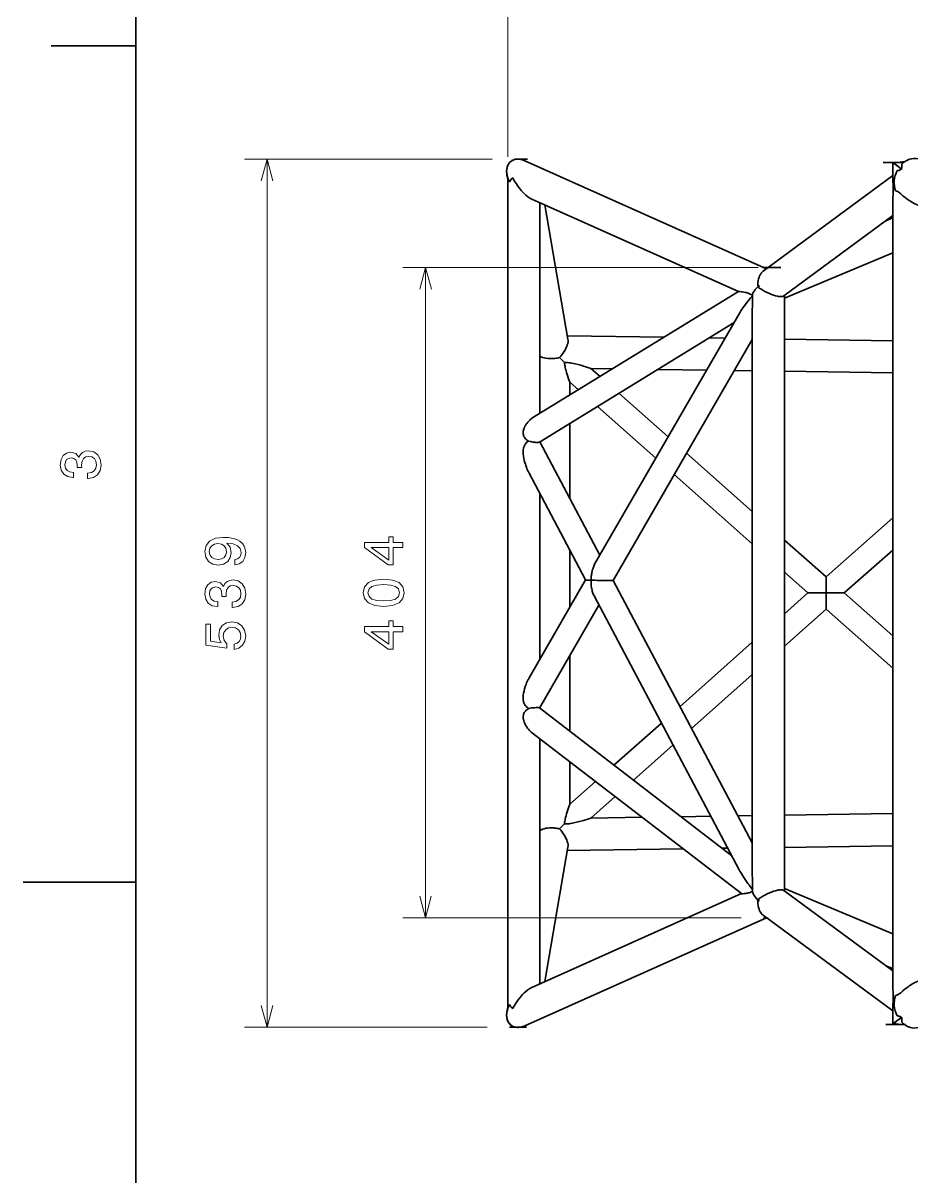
# Model space of a CAD drawing. Extents: x 0 to 420, y 0 to 297.
# Drawn here: x 0 to 78.9, y 122.4 to 224.7 of the extents above; entities that cross this region are included whole.
import ezdxf

# ---------------------------------------------------------------- set-up
doc = ezdxf.new("R2010")
doc.units = 0

msp = doc.modelspace()

# ---------------------------------------------------------------- linework, layer by layer
at = {"color": 7, "lineweight": 35}
for p, q in [((10, 287), (10, 10)), ((65.996368, 202.926422), (44.555939, 212.518188)), ((43.030865, 137.404343), (43.030865, 210.874069)), ((63.513912, 200.906967), (45.167721, 209.114471)), ((77.207291, 139.371887), (77.207291, 208.906525)), ((63.513809, 200.90712), (45.182056, 189.659866)), ((67.602287, 200.442001), (67.602287, 147.836411)), ((50.747032, 176.705399), (63.664127, 199.078201)), ((64.745148, 199.338028), (64.745148, 149.091415)), ((63.133995, 198.160049), (45.839596, 187.549271)), ((52.395748, 175.275314), (64.745148, 196.664886)), ((52.395817, 175.275421), (64.745148, 151.978912)), ((50.696392, 173.906097), (63.574215, 149.612564)), ((45.838516, 163.965561), (62.920372, 150.846008)), ((45.123531, 161.812744), (63.775352, 147.487427)), ((45.888008, 139.486176), (45.888008, 161.225616)), ((63.774551, 147.488052), (45.167686, 139.163925)), ((63.774551, 147.488052), (45.167686, 139.163925)), ((65.996368, 145.35199), (44.555939, 135.760239)), ((65.996368, 145.35199), (44.555939, 135.760223))]:
    msp.add_line(p, q, dxfattribs=at)
at = {"color": 7, "lineweight": 13}
for p, q in [((43.030865, 212.874069), (43.030865, 260.620422)), ((43.030865, 212.874069), (43.030865, 242.978455)), ((41.65255, 212.660782), (19.662876, 212.660782)), ((21.662876, 135.63382), (21.662876, 212.660782)), ((65.276505, 203.042435), (33.731163, 203.043671)), ((35.728931, 145.325241), (35.731163, 203.043594)), ((63.744034, 145.324142), (33.728931, 145.325317)), ((41.189312, 135.63382), (19.662876, 135.63382))]:
    msp.add_line(p, q, dxfattribs=at)
at = {"color": 7, "lineweight": 35, "ltscale": 0.1875}
msp.add_line((10, 222.699997), (2.5, 222.699997), dxfattribs=at)
at = {"color": 7, "lineweight": 35, "ltscale": 0.028271}
msp.add_line((43.65255, 212.660782), (44.783409, 212.660782), dxfattribs=at)
at = {"color": 7, "lineweight": 35, "ltscale": 0.044257}
msp.add_line((78.127609, 212.367966), (76.357346, 212.367966), dxfattribs=at)
at = {"color": 7, "lineweight": 35, "ltscale": 0.033184}
for p, q in [((77.207291, 210.961655), (77.207291, 212.289001)), ((77.207291, 137.316757), (77.207291, 135.98941))]:
    msp.add_line(p, q, dxfattribs=at)
at = {"color": 7, "lineweight": 35, "ltscale": 0.027233}
msp.add_line((78.298492, 212.445053), (77.218605, 212.30191), dxfattribs=at)
at = {"color": 7, "lineweight": 35, "ltscale": 0.010814}
msp.add_line((43.034527, 210.852875), (42.961006, 211.27916), dxfattribs=at)
at = {"color": 7, "lineweight": 35, "ltscale": 0.3573}
for p, q in [((77.207291, 211.193909), (65.704826, 202.711288)), ((77.207291, 137.084503), (65.704826, 145.567123))]:
    msp.add_line(p, q, dxfattribs=at)
at = {"color": 7, "lineweight": 35, "ltscale": 0.467481}
msp.add_line((45.888008, 190.092987), (45.888008, 208.792236), dxfattribs=at)
at = {"color": 7, "lineweight": 35, "ltscale": 0.302573}
for p, q in [((48.379704, 196.670898), (46.32275, 208.597748)), ((48.379704, 151.607513), (46.32275, 139.680679)), ((46.32275, 139.680679), (48.379704, 151.607513))]:
    msp.add_line(p, q, dxfattribs=at)
at = {"color": 7, "lineweight": 35, "ltscale": 0.300281}
for p, q in [((77.207291, 207.64386), (67.540421, 200.514923)), ((77.207291, 140.634552), (67.540421, 147.763489))]:
    msp.add_line(p, q, dxfattribs=at)
at = {"color": 7, "lineweight": 35, "ltscale": 0.016589}
msp.add_line((76.595207, 207.192474), (77.207306, 207.448654), dxfattribs=at)
at = {"color": 7, "lineweight": 35, "ltscale": 0.260309}
for p, q in [((67.602287, 200.331314), (77.207306, 204.351364)), ((67.602287, 147.947098), (77.207306, 143.927048))]:
    msp.add_line(p, q, dxfattribs=at)
at = {"color": 7, "lineweight": 35, "ltscale": 0.040965}
msp.add_line((65.637901, 203.042374), (67.276505, 203.042358), dxfattribs=at)
at = {"color": 7, "lineweight": 35, "ltscale": 4e-06}
msp.add_line((63.513878, 200.906982), (63.513809, 200.90712), dxfattribs=at)
at = {"color": 7, "lineweight": 35, "ltscale": 0.003321}
for p, q in [((65.222443, 201.423691), (65.354034, 201.441864)), ((65.222443, 146.854721), (65.354034, 146.836548))]:
    msp.add_line(p, q, dxfattribs=at)
at = {"color": 7, "lineweight": 35, "ltscale": 0.001264}
msp.add_line((64.746964, 200.569305), (64.746262, 200.518753), dxfattribs=at)
at = {"color": 7, "lineweight": 35, "ltscale": 0.214334}
msp.add_line((48.326691, 196.978271), (56.899063, 196.848724), dxfattribs=at)
at = {"color": 7, "lineweight": 35, "ltscale": 0.035789}
msp.add_line((60.898155, 196.788269), (62.329552, 196.766647), dxfattribs=at)
at = {"color": 7, "lineweight": 35, "ltscale": 0.240152}
for p, q in [((67.602325, 196.686951), (77.207321, 196.541794)), ((67.602325, 193.829483), (77.207321, 193.684311)), ((67.602325, 154.448929), (77.207321, 154.594101)), ((67.602325, 151.591461), (77.207321, 151.736618))]:
    msp.add_line(p, q, dxfattribs=at)
at = {"color": 7, "lineweight": 35, "ltscale": 0.015443}
for p, q in [((47.636158, 195.044067), (48.069645, 194.603973)), ((48.069645, 194.603973), (47.636158, 195.044067))]:
    msp.add_line(p, q, dxfattribs=at)
at = {"color": 7, "lineweight": 35, "ltscale": 0.048703}
msp.add_line((50.405792, 194.089386), (52.353687, 194.059952), dxfattribs=at)
at = {"color": 7, "lineweight": 35, "ltscale": 0.027278}
msp.add_line((51.222652, 193.365997), (50.405792, 194.089386), dxfattribs=at)
at = {"color": 7, "lineweight": 35, "ltscale": 0.108545}
msp.add_line((56.352745, 193.999512), (60.694054, 193.933899), dxfattribs=at)
at = {"color": 7, "lineweight": 35, "ltscale": 0.039959}
msp.add_line((63.147003, 193.89682), (64.745186, 193.872665), dxfattribs=at)
at = {"color": 7, "lineweight": 35, "ltscale": 0.028649}
msp.add_line((48.548859, 192.871506), (48.548859, 191.72554), dxfattribs=at)
at = {"color": 7, "lineweight": 35, "ltscale": 0.025527}
msp.add_line((49.313297, 192.19455), (48.548859, 192.871506), dxfattribs=at)
at = {"color": 7, "lineweight": 35, "ltscale": 0.146036}
msp.add_line((57.27277, 188.008148), (52.899654, 191.88089), dxfattribs=at)
at = {"color": 7, "lineweight": 35, "ltscale": 0.17328}
msp.add_line((56.179264, 186.114182), (50.990299, 190.709427), dxfattribs=at)
at = {"color": 7, "lineweight": 35, "ltscale": 0.166972}
msp.add_line((48.548859, 189.211502), (48.548859, 182.532608), dxfattribs=at)
at = {"color": 7, "lineweight": 35, "ltscale": 0.284725}
msp.add_line((45.8773, 187.572388), (51.211422, 177.50975), dxfattribs=at)
at = {"color": 7, "lineweight": 35, "ltscale": 0.00067}
msp.add_line((45.888008, 187.55217), (45.888008, 187.578964), dxfattribs=at)
at = {"color": 7, "lineweight": 35, "ltscale": 0.194859}
msp.add_line((64.745186, 181.390762), (58.910011, 186.558243), dxfattribs=at)
at = {"color": 7, "lineweight": 35, "ltscale": 0.268311}
msp.add_line((44.920441, 184.8022), (49.947052, 175.319656), dxfattribs=at)
at = {"color": 7, "lineweight": 35, "ltscale": 0.231375}
msp.add_line((64.745186, 178.528427), (57.816544, 184.664276), dxfattribs=at)
at = {"color": 7, "lineweight": 35, "ltscale": 0.367163}
msp.add_line((45.888008, 168.290405), (45.888008, 182.976929), dxfattribs=at)
at = {"color": 7, "lineweight": 35, "ltscale": 0.197354}
msp.add_line((71.291466, 175.593521), (77.207321, 180.820404), dxfattribs=at)
at = {"color": 7, "lineweight": 35, "ltscale": 0.123195}
msp.add_line((71.291466, 175.593521), (67.602325, 178.86055), dxfattribs=at)
at = {"color": 7, "lineweight": 35, "ltscale": 0.126473}
msp.add_line((48.548859, 177.957367), (48.548859, 172.898453), dxfattribs=at)
at = {"color": 7, "lineweight": 35, "ltscale": 0.143433}
msp.add_line((72.907784, 174.162155), (77.207321, 177.960953), dxfattribs=at)
at = {"color": 7, "lineweight": 35, "ltscale": 0.250615}
msp.add_line((49.947086, 175.319901), (44.934219, 166.638657), dxfattribs=at)
at = {"color": 7, "lineweight": 35, "ltscale": 6e-06}
msp.add_line((49.947086, 175.319641), (49.947086, 175.319901), dxfattribs=at)
at = {"color": 7, "lineweight": 35, "ltscale": 0.000467}
msp.add_line((51.161793, 175.280884), (51.18045, 175.280548), dxfattribs=at)
at = {"color": 7, "lineweight": 35, "ltscale": 0.069234}
msp.add_line((69.675568, 174.162186), (67.602325, 175.998215), dxfattribs=at)
at = {"color": 7, "lineweight": 35, "ltscale": 0.035761}
msp.add_line((71.290642, 174.163086), (71.291466, 175.593521), dxfattribs=at)
at = {"color": 7, "lineweight": 35, "ltscale": 0.069302}
msp.add_line((69.675568, 174.162186), (67.602325, 172.322067), dxfattribs=at)
at = {"color": 7, "lineweight": 35, "ltscale": 0.040377}
msp.add_line((71.290642, 174.163086), (69.675568, 174.162186), dxfattribs=at)
at = {"color": 7, "lineweight": 35, "ltscale": 0.040429}
msp.add_line((71.290642, 174.163086), (72.907784, 174.162155), dxfattribs=at)
at = {"color": 7, "lineweight": 35, "ltscale": 0.035797}
msp.add_line((71.290642, 174.163086), (71.291451, 172.731216), dxfattribs=at)
at = {"color": 7, "lineweight": 35, "ltscale": 0.143578}
msp.add_line((77.207321, 170.354584), (72.907784, 174.162155), dxfattribs=at)
at = {"color": 7, "lineweight": 35, "ltscale": 0.263691}
msp.add_line((51.131344, 173.085571), (45.856964, 163.951385), dxfattribs=at)
at = {"color": 7, "lineweight": 35, "ltscale": 0.123315}
msp.add_line((71.291451, 172.731216), (67.602325, 169.456924), dxfattribs=at)
at = {"color": 7, "lineweight": 35, "ltscale": 0.197554}
msp.add_line((77.207321, 167.492249), (71.291451, 172.731216), dxfattribs=at)
at = {"color": 7, "lineweight": 35, "ltscale": 0.214577}
msp.add_line((64.745186, 169.786209), (58.325855, 164.08873), dxfattribs=at)
at = {"color": 7, "lineweight": 35, "ltscale": 0.168232}
msp.add_line((48.548859, 168.613205), (48.548859, 161.883926), dxfattribs=at)
at = {"color": 7, "lineweight": 35, "ltscale": 0.180052}
msp.add_line((64.745186, 166.921066), (59.358707, 162.140289), dxfattribs=at)
at = {"color": 7, "lineweight": 35, "ltscale": 0.00194}
msp.add_line((45.888008, 163.927551), (45.888008, 164.005157), dxfattribs=at)
at = {"color": 7, "lineweight": 35, "ltscale": 0.140993}
msp.add_line((56.67651, 162.624863), (52.458527, 158.881165), dxfattribs=at)
at = {"color": 7, "lineweight": 35, "ltscale": 0.117671}
msp.add_line((57.709366, 160.676422), (54.189102, 157.552002), dxfattribs=at)
at = {"color": 7, "lineweight": 35, "ltscale": 0.094271}
msp.add_line((48.548859, 159.181992), (48.548859, 155.411133), dxfattribs=at)
at = {"color": 7, "lineweight": 35, "ltscale": 0.076134}
msp.add_line((50.826519, 157.432663), (48.548859, 155.411133), dxfattribs=at)
at = {"color": 7, "lineweight": 35, "ltscale": 0.072106}
msp.add_line((52.557091, 156.103516), (50.399967, 154.188934), dxfattribs=at)
at = {"color": 7, "lineweight": 35, "ltscale": 0.015438}
msp.add_line((48.069508, 153.674286), (47.636158, 153.234344), dxfattribs=at)
msp.add_line((48.069508, 153.674286), (47.636158, 153.234344), dxfattribs=at)
at = {"color": 7, "lineweight": 35, "ltscale": 0.114018}
msp.add_line((50.399967, 154.188934), (54.960167, 154.257858), dxfattribs=at)
at = {"color": 7, "lineweight": 35, "ltscale": 0.066324}
msp.add_line((58.410255, 154.309998), (61.062916, 154.350098), dxfattribs=at)
at = {"color": 7, "lineweight": 35, "ltscale": 0.031909}
msp.add_line((63.468956, 154.386459), (64.745186, 154.405746), dxfattribs=at)
at = {"color": 7, "lineweight": 35, "ltscale": 0.257083}
msp.add_line((48.326691, 151.30014), (58.608849, 151.455536), dxfattribs=at)
at = {"color": 7, "lineweight": 35, "ltscale": 0.012668}
msp.add_line((62.058937, 151.507675), (62.565601, 151.515335), dxfattribs=at)
at = {"color": 7, "lineweight": 35, "ltscale": 0.25}
msp.add_line((10, 148.5), (0, 148.5), dxfattribs=at)
at = {"color": 7, "lineweight": 35, "ltscale": 0.004272}
msp.add_line((64.748878, 147.69249), (64.746544, 147.863358), dxfattribs=at)
at = {"color": 7, "lineweight": 35, "ltscale": 0.009796}
msp.add_line((65.744034, 145.324066), (66.13588, 145.324051), dxfattribs=at)
at = {"color": 7, "lineweight": 35, "ltscale": 0.016587}
msp.add_line((76.595284, 141.085907), (77.207306, 140.829758), dxfattribs=at)
at = {"color": 7, "lineweight": 35, "ltscale": 0.010816}
for p, q in [((43.034527, 137.425583), (42.961006, 136.999252)), ((42.961006, 136.999252), (43.034527, 137.425583))]:
    msp.add_line(p, q, dxfattribs=at)
at = {"color": 7, "lineweight": 35, "ltscale": 0.037792}
msp.add_line((43.189312, 135.63382), (44.700996, 135.63382), dxfattribs=at)
at = {"color": 7, "lineweight": 35, "ltscale": 0.044256}
msp.add_line((78.355171, 135.861786), (76.584923, 135.861786), dxfattribs=at)
at = {"color": 7, "lineweight": 35, "ltscale": 0.027244}
msp.add_line((78.298912, 135.833298), (77.218605, 135.976501), dxfattribs=at)
at = {"color": 7, "lineweight": 13}
for points in [[(22.180523, 210.728928), (21.662876, 212.660782), (21.145262, 210.728928)], [(36.248741, 201.11171), (35.731163, 203.043594), (35.213448, 201.111755)], [(35.211353, 147.257111), (35.728931, 145.325241), (36.246651, 147.257065)], [(21.145262, 137.565674), (21.662876, 135.63382), (22.180523, 137.565674)]]:
    msp.add_lwpolyline(points, dxfattribs=at)
at = {"color": 7, "lineweight": 35}
for points in [[(78.004166, 212.202377), (78.014, 212.171494), (78.020622, 212.138199), (78.02446, 212.102661), (78.025925, 212.06517), (78.02446, 212.004135), (78.021515, 211.961609), (78.012306, 211.87291), (77.998756, 211.768753)], [(43.46983, 210.996353), (43.403458, 210.927048), (43.319366, 210.831863), (43.243614, 210.736221), (43.177349, 210.64093)], [(43.46983, 210.996353), (43.519073, 210.904663), (43.628799, 210.713303), (43.666328, 210.651474), (43.793209, 210.453934), (43.929195, 210.259521), (44.074249, 210.069077), (44.150249, 209.975677), (44.228584, 209.883743), (44.341656, 209.758499), (44.459435, 209.637207)], [(77.207291, 210.961655), (77.211159, 210.861252), (77.217194, 210.788727), (77.233566, 210.631241), (77.252419, 210.426224), (77.259064, 210.314575), (77.262726, 210.201035), (77.263374, 210.086777), (77.261299, 209.972748), (77.255211, 209.822052), (77.236725, 209.525909), (77.218346, 209.244263), (77.211632, 209.107315), (77.207291, 208.906525)], [(77.598923, 211.636459), (77.641701, 211.63884), (77.685875, 211.645752), (77.746368, 211.661072), (77.808067, 211.682144), (77.870476, 211.707657), (77.934288, 211.736893), (77.998756, 211.768753)], [(77.454605, 209.835098), (77.482574, 209.833511), (77.511589, 209.828812), (77.546066, 209.819641), (77.581398, 209.806763), (77.64901, 209.774063), (77.693771, 209.747742), (77.738907, 209.718307), (77.799522, 209.675262), (77.921822, 209.580307), (78.12114, 209.416107), (78.328194, 209.247223), (78.454796, 209.148438), (78.585098, 209.051636), (78.684006, 208.981903), (78.785011, 208.914291), (78.906349, 208.838135), (79.030426, 208.766296), (79.172478, 208.691956), (79.31752, 208.62529), (79.464806, 208.567825), (79.559532, 208.536743), (79.654396, 208.510559)], [(64.746964, 200.569305), (64.644279, 200.632385), (64.543037, 200.68576), (64.444016, 200.72995), (64.36171, 200.7612), (64.281319, 200.787521), (64.202911, 200.809631), (64.12674, 200.828171), (63.981617, 200.856705), (63.852779, 200.8759), (63.77319, 200.885361), (63.634621, 200.898193), (63.532501, 200.905319), (63.514366, 200.906845), (63.513878, 200.906982)], [(65.280167, 201.282059), (65.36425, 201.221573), (65.491524, 201.135864), (65.672745, 201.02417), (65.863594, 200.917557), (66.061905, 200.817337), (66.265373, 200.724991), (66.449318, 200.650635), (66.633507, 200.585327), (66.814903, 200.530945), (66.974113, 200.492859), (67.053848, 200.477875), (67.130714, 200.466553), (67.198692, 200.459595), (67.263107, 200.456192), (67.349991, 200.458038), (67.426262, 200.468369), (67.460411, 200.476944), (67.491203, 200.487778), (67.51754, 200.500336), (67.540421, 200.514923)], [(64.746262, 200.519531), (64.74968, 199.969345), (64.746262, 199.571762), (64.745148, 199.338028)], [(48.069683, 194.603928), (48.080006, 194.493561), (48.095177, 194.384048), (48.114742, 194.273148), (48.137589, 194.163452), (48.170616, 194.02507), (48.20689, 193.888855), (48.257496, 193.715454), (48.310894, 193.545883), (48.373951, 193.357071), (48.436344, 193.17865), (48.548859, 192.871506)], [(50.405792, 194.089386), (49.975513, 194.22699), (49.749474, 194.295761), (49.514854, 194.363708), (49.269249, 194.430115), (49.018829, 194.491196), (48.874577, 194.522491), (48.728897, 194.550476), (48.605221, 194.57077), (48.480675, 194.587387), (48.343571, 194.600296), (48.205948, 194.606354)], [(44.504356, 187.987061), (44.469864, 188.052521), (44.441788, 188.120941), (44.420616, 188.191803), (44.405621, 188.271484), (44.399063, 188.35231), (44.400494, 188.433411), (44.409107, 188.514069), (44.419258, 188.571259), (44.432335, 188.627884), (44.466412, 188.739197), (44.509415, 188.84758), (44.559917, 188.952713), (44.596573, 189.019913), (44.635738, 189.085526), (44.678429, 189.151367), (44.723419, 189.215439), (44.804268, 189.319275), (44.891075, 189.417252), (44.983536, 189.508179), (45.034981, 189.553146), (45.087852, 189.595261), (45.134518, 189.628937), (45.182056, 189.659866)], [(44.701973, 187.501938), (44.646271, 187.443542), (44.595772, 187.380447), (44.551022, 187.313049), (44.512901, 187.243011), (44.48085, 187.169968), (44.454727, 187.094574), (44.438824, 187.036865), (44.425919, 186.978424), (44.40876, 186.865646), (44.400249, 186.751694), (44.399029, 186.637283), (44.402203, 186.551514), (44.408375, 186.465988), (44.428535, 186.296005), (44.461285, 186.107269), (44.502892, 185.920319), (44.552105, 185.735199), (44.593468, 185.597748), (44.638531, 185.461487), (44.687115, 185.326508), (44.739326, 185.193024), (44.825157, 184.995071), (44.87151, 184.897888), (44.920441, 184.8022)], [(44.504356, 187.987061), (44.551373, 187.915497), (44.604977, 187.848633), (44.664059, 187.786545), (44.710762, 187.743607), (44.759449, 187.703339), (44.810963, 187.664871), (44.863873, 187.62912)], [(45.83963, 187.549271), (45.815914, 187.538361), (45.784004, 187.529785), (45.744102, 187.523743), (45.696846, 187.520279), (45.584087, 187.520981), (45.504845, 187.526047), (45.42107, 187.534149), (45.245918, 187.557556), (45.054581, 187.590485), (44.863766, 187.629181)], [(50.429195, 175.297592), (50.432232, 175.404633), (50.444332, 175.595123), (50.466862, 175.794922), (50.481998, 175.893967), (50.499821, 175.992294), (50.527969, 176.121979), (50.561382, 176.249649), (50.600479, 176.374634)], [(50.429195, 175.297592), (50.276817, 175.302261), (50.069752, 175.310181), (49.998287, 175.314011), (49.956017, 175.317566), (49.949459, 175.318665), (49.947716, 175.319199), (49.947193, 175.319504), (49.947086, 175.319641)], [(50.429195, 175.297592), (50.430695, 175.108582), (50.435055, 175.007126), (50.450855, 174.811417), (50.4767, 174.617859), (50.493858, 174.520966), (50.513878, 174.425064), (50.536339, 174.332809), (50.561871, 174.241974)], [(52.395748, 175.275314), (52.395367, 175.275024), (52.393448, 175.274445), (52.37775, 175.272888), (52.24316, 175.27005), (51.848663, 175.271286), (51.18045, 175.280548)], [(44.6898, 164.072708), (44.653038, 164.110382), (44.618439, 164.150101), (44.586945, 164.190781), (44.557823, 164.233231), (44.531212, 164.277283), (44.507183, 164.322845), (44.485279, 164.370865), (44.466095, 164.42009), (44.441437, 164.498901), (44.422955, 164.579453), (44.410084, 164.661118), (44.40377, 164.722809), (44.400074, 164.784668), (44.398678, 164.857285), (44.400215, 164.929916), (44.405376, 165.016052), (44.413746, 165.101929), (44.436382, 165.259216), (44.455353, 165.360474), (44.477257, 165.46109), (44.528877, 165.660294), (44.589703, 165.856857), (44.658966, 166.050735), (44.70961, 166.178024), (44.763912, 166.303665), (44.845074, 166.473602), (44.888565, 166.556824), (44.934219, 166.638657)], [(44.889229, 163.921295), (44.801651, 163.864502), (44.718155, 163.800217), (44.640411, 163.728287), (44.604317, 163.689423), (44.570381, 163.648621), (44.541988, 163.610382)], [(44.889191, 163.92128), (45.145576, 163.957504), (45.272736, 163.972305), (45.3969, 163.984131), (45.562252, 163.994247), (45.636368, 163.995605), (45.701763, 163.99408), (45.751251, 163.990158), (45.791012, 163.983841), (45.819576, 163.975632), (45.838516, 163.965546)], [(44.541988, 163.610382), (44.501461, 163.546646), (44.46711, 163.479416), (44.439522, 163.409134), (44.417686, 163.330307), (44.404259, 163.249619), (44.398853, 163.167969), (44.400841, 163.086166), (44.406631, 163.025879), (44.415665, 162.965973), (44.428673, 162.902023), (44.444786, 162.838791), (44.48336, 162.71907), (44.510357, 162.649445), (44.54007, 162.580963), (44.575054, 162.507965), (44.612686, 162.43634), (44.691891, 162.302734), (44.779503, 162.174881), (44.863628, 162.067459), (44.953819, 161.966446), (45.001217, 161.918854), (45.050079, 161.873581), (45.123531, 161.812744)], [(48.069542, 153.674332), (48.079796, 153.785141), (48.094933, 153.895081), (48.114395, 154.005966), (48.137203, 154.115646), (48.170231, 154.254578), (48.206608, 154.391342), (48.257145, 154.56485), (48.310474, 154.734512), (48.373566, 154.923782), (48.436066, 155.102692), (48.548859, 155.411133)], [(50.399967, 154.188934), (50.147526, 154.107162), (49.746368, 153.983093), (49.508892, 153.914215), (49.265656, 153.848358), (49.014053, 153.786896), (48.886539, 153.759048), (48.758121, 153.733765), (48.575016, 153.703598), (48.482697, 153.691544), (48.389923, 153.681976), (48.296803, 153.675308), (48.203472, 153.672028)], [(64.746544, 147.863373), (64.74958, 148.436172), (64.746231, 148.848404), (64.745148, 149.091415)], [(64.748878, 147.69249), (64.650665, 147.640518), (64.554436, 147.598511), (64.461075, 147.56546), (64.393448, 147.545761), (64.328049, 147.529755), (64.248703, 147.513901), (64.172989, 147.50206), (64.033585, 147.487579), (63.914093, 147.482071), (63.84671, 147.481964), (63.797638, 147.484024), (63.779083, 147.486206), (63.776119, 147.487015), (63.775352, 147.487427)], [(65.280167, 146.996353), (65.36425, 147.056839), (65.491524, 147.142548), (65.672745, 147.254242), (65.863594, 147.360855), (66.061905, 147.461075), (66.265373, 147.553421), (66.449318, 147.627777), (66.633507, 147.693085), (66.814903, 147.747467), (66.974113, 147.785553), (67.053848, 147.800537), (67.130714, 147.811859), (67.198692, 147.818817), (67.263107, 147.82222), (67.349991, 147.820374), (67.426262, 147.810043), (67.460411, 147.801468), (67.491203, 147.790634), (67.51754, 147.778076), (67.540421, 147.763489)], [(77.207291, 137.316757), (77.211159, 137.41716), (77.217194, 137.489685), (77.233566, 137.647171), (77.252419, 137.852188), (77.259064, 137.963837), (77.262726, 138.077377), (77.263374, 138.191635), (77.261299, 138.305664), (77.255211, 138.45636), (77.236725, 138.752502), (77.218346, 139.034149), (77.211632, 139.171097), (77.207291, 139.371887)], [(77.452423, 138.443314), (77.48027, 138.444901), (77.509186, 138.4496), (77.543541, 138.458755), (77.578781, 138.471649), (77.646164, 138.504349), (77.690788, 138.530655), (77.735786, 138.560074), (77.796188, 138.603134), (77.918121, 138.698074), (78.116852, 138.862244), (78.323326, 139.031143), (78.449753, 139.130066), (78.579903, 139.22702), (78.678429, 139.296692), (78.779045, 139.364273), (78.900124, 139.440521), (79.023972, 139.512497), (79.165787, 139.587021), (79.310646, 139.653931), (79.457779, 139.71167), (79.552345, 139.74295), (79.647087, 139.769348)], [(43.46983, 137.282059), (43.521168, 137.377731), (43.630856, 137.568497), (43.713097, 137.701736), (43.835098, 137.886154), (43.96505, 138.067535), (44.102989, 138.245178), (44.249195, 138.418137), (44.352364, 138.531326), (44.459435, 138.641205)], [(43.46983, 137.282059), (43.403458, 137.351364), (43.319366, 137.446533), (43.243614, 137.542191), (43.177349, 137.637482)], [(77.597687, 136.641953), (77.640533, 136.639557), (77.684761, 136.632629), (77.745354, 136.617233), (77.807159, 136.596085), (77.869675, 136.570511), (77.933624, 136.541199), (77.998238, 136.509262)], [(78.004074, 136.075806), (78.013908, 136.106705), (78.020523, 136.14006), (78.024338, 136.175629), (78.025772, 136.213165), (78.024216, 136.274124), (78.021217, 136.316589), (78.011925, 136.405136), (77.998238, 136.509262)]]:
    msp.add_lwpolyline(points, dxfattribs=at)
at = {"color": 7, "lineweight": 13}
for points in [[(5.73379, 184.329117), (5.769093, 184.329117), (6.253242, 184.409805), (6.616354, 184.646835), (6.848343, 185.020035), (6.934078, 185.514282), (6.848343, 186.038773), (6.626441, 186.432144), (6.273415, 186.684311), (5.819525, 186.775085), (5.521974, 186.734741), (5.279899, 186.623795), (5.0933, 186.44223), (4.957133, 186.20015), (4.684798, 186.527969), (4.251081, 186.643967), (3.857709, 186.568314), (3.560158, 186.351456), (3.373559, 185.998428), (3.307997, 185.514282), (3.388689, 185.060394), (3.610591, 184.712402), (3.963617, 184.485458), (4.432637, 184.409805), (4.46794, 184.409805), (4.46794, 184.858658), (4.145173, 184.899002), (3.913184, 185.030121), (3.771974, 185.241943), (3.721542, 185.53949), (3.761888, 185.801743), (3.867795, 185.993378), (4.039265, 186.109375), (4.271254, 186.15477), (4.518372, 186.109375), (4.684798, 185.988342), (4.785663, 185.77652), (4.815922, 185.489059), (4.810879, 185.292374), (5.209294, 185.292374), (5.199208, 185.53949), (5.244596, 185.857224), (5.365634, 186.094254), (5.56232, 186.235458), (5.819525, 186.285889), (6.112032, 186.230423), (6.328891, 186.084167), (6.465058, 185.852173), (6.510447, 185.54454), (6.460014, 185.226807), (6.308718, 184.994827), (6.066643, 184.848572), (5.73379, 184.793091)], [(18.795444, 176.672943), (19.193846, 176.748596), (19.501499, 176.965454), (19.69315, 177.308395), (19.763741, 177.762283), (19.728445, 178.059845), (19.637659, 178.327133), (19.481304, 178.554077), (19.259415, 178.745712), (18.982037, 178.897018), (18.63909, 179.007965), (18.245743, 179.073532), (17.791851, 179.09874), (17.08074, 179.013), (16.561277, 178.765884), (16.248604, 178.372513), (16.137659, 177.832886), (16.228445, 177.338654), (16.470528, 176.965454), (16.843714, 176.723389), (17.312742, 176.642685), (17.796873, 176.723389), (18.165037, 176.960419), (18.397041, 177.313446), (18.472691, 177.762283), (18.376846, 178.236343), (18.084332, 178.594421), (18.644146, 178.513733), (19.042549, 178.352341), (19.279575, 178.105225), (19.355223, 177.767334), (19.319927, 177.505081), (19.208982, 177.313446), (19.032469, 177.187363), (18.795444, 177.136932)], [(17.307686, 177.131882), (16.995012, 177.182312), (16.747906, 177.323532), (16.591551, 177.545425), (16.536062, 177.832886), (16.591551, 178.130447), (16.747906, 178.357391), (16.989954, 178.498596), (17.302628, 178.554077), (17.620359, 178.498596), (17.857386, 178.357391), (18.00366, 178.125397), (18.054092, 177.817764), (18.00366, 177.54039), (17.857386, 177.323532), (17.625418, 177.182312)], [(33.730186, 178.197891), (33.730221, 178.651779), (32.862755, 178.65181), (32.862789, 179.151093), (32.459332, 179.151108), (32.459297, 178.651825), (30.305872, 178.651917), (30.305836, 178.192978), (32.418873, 176.65976), (32.862686, 176.659744), (32.862755, 178.197922)], [(32.459263, 177.083389), (30.890867, 178.197998), (32.459297, 178.197937)], [(18.56344, 172.876404), (18.59877, 172.876404), (19.082901, 172.957108), (19.446009, 173.194138), (19.678013, 173.567337), (19.763741, 174.061569), (19.678013, 174.58606), (19.456089, 174.979431), (19.103062, 175.231598), (18.649204, 175.322372), (18.351631, 175.282028), (18.109549, 175.171082), (17.922955, 174.989517), (17.786795, 174.747452), (17.514473, 175.075256), (17.08074, 175.191254), (16.687359, 175.115601), (16.389822, 174.898743), (16.203228, 174.545715), (16.137659, 174.061569), (16.218365, 173.607681), (16.440254, 173.259689), (16.793282, 173.032745), (17.26231, 172.957108), (17.297606, 172.957108), (17.297606, 173.405945), (16.974852, 173.446289), (16.742849, 173.577423), (16.601631, 173.78923), (16.551199, 174.086777), (16.591551, 174.34903), (16.697474, 174.54068), (16.868931, 174.656662), (17.100899, 174.702057), (17.348038, 174.656662), (17.514473, 174.535629), (17.615337, 174.323822), (17.645576, 174.036346), (17.640554, 173.839661), (18.038956, 173.839661), (18.028877, 174.086777), (18.074253, 174.40451), (18.195311, 174.641541), (18.391983, 174.782745), (18.649204, 174.833176), (18.941685, 174.77771), (19.15855, 174.631454), (19.294712, 174.39946), (19.340122, 174.091827), (19.289688, 173.774109), (19.138391, 173.542114), (18.896309, 173.395859), (18.56344, 173.340393)], [(32.020332, 172.969147), (32.812115, 173.044754), (33.376987, 173.281769), (33.719933, 173.659988), (33.830914, 174.184494), (33.719967, 174.703949), (33.377056, 175.082199), (32.812218, 175.314209), (32.020435, 175.394928), (31.233675, 175.31427), (30.921001, 175.21846), (30.663782, 175.082306), (30.320833, 174.704071), (30.204832, 174.184631), (30.320799, 173.660126), (30.66877, 173.281876), (31.233606, 173.044815)], [(32.020367, 173.453293), (31.41012, 173.493652), (30.971363, 173.619751), (30.71418, 173.84671), (30.623394, 174.184616), (30.714214, 174.517456), (30.971399, 174.7444), (31.410189, 174.870453), (32.020401, 174.910782), (32.63567, 174.870407), (33.074425, 174.744308), (33.331646, 174.517365), (33.417374, 174.184509), (33.331612, 173.846603), (33.07439, 173.619675), (32.635635, 173.493607)], [(18.750069, 169.160553), (19.163609, 169.271515), (19.486362, 169.518631), (19.688091, 169.881744), (19.763741, 170.345718), (19.672955, 170.855087), (19.42585, 171.253494), (19.032469, 171.505661), (18.528145, 171.601486), (18.059116, 171.515747), (17.690987, 171.273666), (17.453926, 170.895432), (17.368198, 170.406235), (17.428709, 170.028), (17.595144, 169.735489), (16.652063, 169.876694), (16.652063, 171.409836), (16.238523, 171.409836), (16.238523, 169.538803), (18.094446, 169.261429), (18.094446, 169.664886), (17.857386, 169.957382), (17.771658, 170.330582), (17.827147, 170.653351), (17.988523, 170.900467), (18.23563, 171.056808), (18.55336, 171.112289), (18.871092, 171.056808), (19.118198, 170.895432), (19.274551, 170.648315), (19.330008, 170.330582), (19.294712, 170.063293), (19.178709, 169.856522), (18.997173, 169.705231), (18.750069, 169.629578)], [(33.729908, 170.725845), (33.729942, 171.179733), (32.862476, 171.179764), (32.862511, 171.679047), (32.459053, 171.679062), (32.459019, 171.179779), (30.305592, 171.179871), (30.305557, 170.720932), (32.418594, 169.187714), (32.862408, 169.187698), (32.862476, 170.725876)], [(32.458981, 169.611343), (30.890589, 170.725952), (32.459019, 170.725891)]]:
    msp.add_lwpolyline(points, close=True, dxfattribs=at)
at = {"color": 7, "lineweight": 35}
for centre, radius, start, end in [((43.84856, 210.960281), 1.71086, 65.580635, 78.962594), ((67.658478, 201.456146), 2.43621, 174.204876, 180.76331), ((73.589195, 197.528091), 9.117693, 154.581278, 155.686854), ((79.553116, 187.794815), 19.52334, 139.324862, 140.229699), ((67.264259, 200.433884), 0.33825, 1.377224, 19.432559), ((44.599678, 197.728806), 4.053123, 318.518106, 327.551516), ((46.879044, 198.386078), 3.427482, 274.036141, 275.749002), ((46.899166, 198.230942), 3.271076, 275.67081, 283.021719), ((48.173092, 192.606522), 2.000089, 89.05926, 92.963956), ((45.432301, 186.739334), 1.055928, 122.575504, 133.761728), ((52.437428, 247.506958), 72.237296, 268.406965, 268.98816), ((45.436592, 164.84996), 1.077936, 226.144534, 239.483703), ((48.170757, 155.670288), 1.998516, 267.09699, 270.938349), ((46.879044, 149.892334), 3.427482, 84.250998, 85.963859), ((46.879044, 149.892334), 3.427482, 84.250998, 85.963859), ((46.899166, 150.04747), 3.271076, 76.978281, 84.32919), ((46.899166, 150.047455), 3.271088, 76.978295, 84.329183), ((44.599678, 150.549606), 4.053123, 32.448484, 41.481894), ((44.599678, 150.549606), 4.053123, 32.448484, 41.481894), ((83.380905, 162.025497), 23.405232, 215.62562, 217.234867), ((67.264259, 147.844528), 0.33825, 340.567444, 358.622776), ((67.658478, 146.822266), 2.43621, 179.23669, 185.795124), ((73.589195, 150.75032), 9.117693, 204.313146, 205.418722), ((43.84856, 137.31813), 1.71086, 281.037406, 294.419365), ((43.84856, 137.31813), 1.71086, 281.037406, 294.419365)]:
    msp.add_arc(centre, radius, start, end, dxfattribs=at)
for centre, major_axis, ratio, start_param, end_param in [((44.459435, 210.996353), (1.142853, -1.471176), 0.686319, 2.2310829942, 4.4374250495), ((44.4594, 210.996368), (1.142853, -1.471146), 0.686325, 2.4813022024, 4.0521182589), ((78.993088, 210.735703), (1.782959, -1.562241), 0.064338, 2.2176261154, 3.1979039058), ((78.993004, 210.735779), (1.782867, -1.562164), 0.064339, 2.2176331873, 3.0852781716), ((78.993004, 210.735779), (0.482391, 1.940948), 0.815109, 6.2831853072, 7.2199483665), ((44.460098, 210.996429), (1.143494, -1.471313), 0.686442, 4.0519416551, 4.4371261309), ((78.993004, 210.735779), (0.482391, 1.940948), 0.815109, 1.2985213589, 2.2428198266), ((44.456924, 210.995941), (1.425171, 0.121765), 0.418307, 3.1774513254, 3.5630909548), ((44.460308, 210.993118), (1.234436, -1.902878), 0.376368, 5.2374853005, 5.7566875213), ((66.173546, 201.282318), (0.166962, -1.550629), 0.603963, 3.4803879675, 4.3738768824), ((66.173508, 201.281998), (1.387665, 0.899475), 0.376319, 1.9425797017, 2.8524165461), ((66.174103, 201.282166), (1.388275, 0.899658), 0.376301, 1.9428279463, 2.8517960937), ((66.180519, 201.287308), (-2.664124, -2.734985), 0.14092, 5.2207171097, 5.7764724022), ((47.120392, 195.567825), (-1.13974, -1.332642), 0.417951, 1.9044570009, 2.8078702976), ((47.120464, 195.567902), (1.427856, 0.122299), 0.417971, 3.6360618757, 4.6764946565), ((51.17107, 175.298447), (-0.032135, -1.758774), 0.421655, 3.7929005313, 4.0616515917), ((51.17149, 175.297745), (-0.031921, -1.75975), 0.421677, 5.3634554924, 5.6321293064), ((47.120464, 152.71051), (1.427856, -0.122299), 0.417971, 1.6066905857, 2.6471233962), ((47.120464, 152.71051), (1.427856, -0.122299), 0.417971, 1.6066906504, 2.6471234373), ((47.120392, 152.710587), (1.13974, -1.332642), 0.417951, 0.3337224641, 1.237136115), ((47.120392, 152.710587), (1.13974, -1.332642), 0.417951, 0.333722356, 1.2371356527), ((66.172043, 146.997864), (2.776733, -3.286041), 0.132522, 3.6888314859, 4.1655444515), ((66.173897, 146.996292), (1.388062, -0.899597), 0.376305, 3.3920259291, 4.3404141642), ((66.174141, 146.996231), (1.388336, -0.899673), 0.376302, 3.4530807403, 4.3403414294), ((66.173721, 146.996353), (-0.583374, 1.304031), 0.659265, 1.2839948888, 1.3883255047), ((66.173546, 146.996094), (-0.166962, -1.550629), 0.603963, 5.0509010784, 5.9443899932), ((44.459366, 137.281723), (-1.235535, -1.906479), 0.376312, 3.6675848581, 4.1862572999), ((78.993004, 137.542633), (-0.487701, 1.939621), 0.815946, 0.8962045518, 1.8406858348), ((44.459435, 137.282059), (-1.142853, -1.471176), 0.686319, 4.9873529519, 7.1936949666), ((44.459435, 137.282043), (-1.142853, -1.471161), 0.686329, 4.9873835069, 7.19369941), ((44.460098, 137.281982), (-1.143494, -1.471313), 0.686442, 4.9876519175, 5.3728363388), ((44.460098, 137.281982), (-1.143494, -1.471313), 0.686442, 4.9876518683, 5.3728363047), ((44.460968, 137.281815), (1.429199, -0.122482), 0.417732, 2.7208140755, 3.1059940105), ((44.4594, 137.282043), (-1.142853, -1.471146), 0.686325, 5.3726597026, 6.9434757581), ((44.4594, 137.282043), (-1.142853, -1.471146), 0.686325, 5.3726597019, 6.9434757583), ((78.993279, 137.542892), (1.783142, 1.562408), 0.064336, 3.0852878694, 4.0651516099), ((78.993156, 137.54277), (1.78302, 1.562302), 0.064337, 3.1979069977, 4.0651610204), ((78.993004, 137.542633), (-0.487701, 1.939621), 0.815946, 2.202723991, 3.1415926536)]:
    msp.add_ellipse(centre, major_axis=major_axis, ratio=ratio, start_param=start_param, end_param=end_param, dxfattribs=at)

doc.saveas('drawing.dxf')
